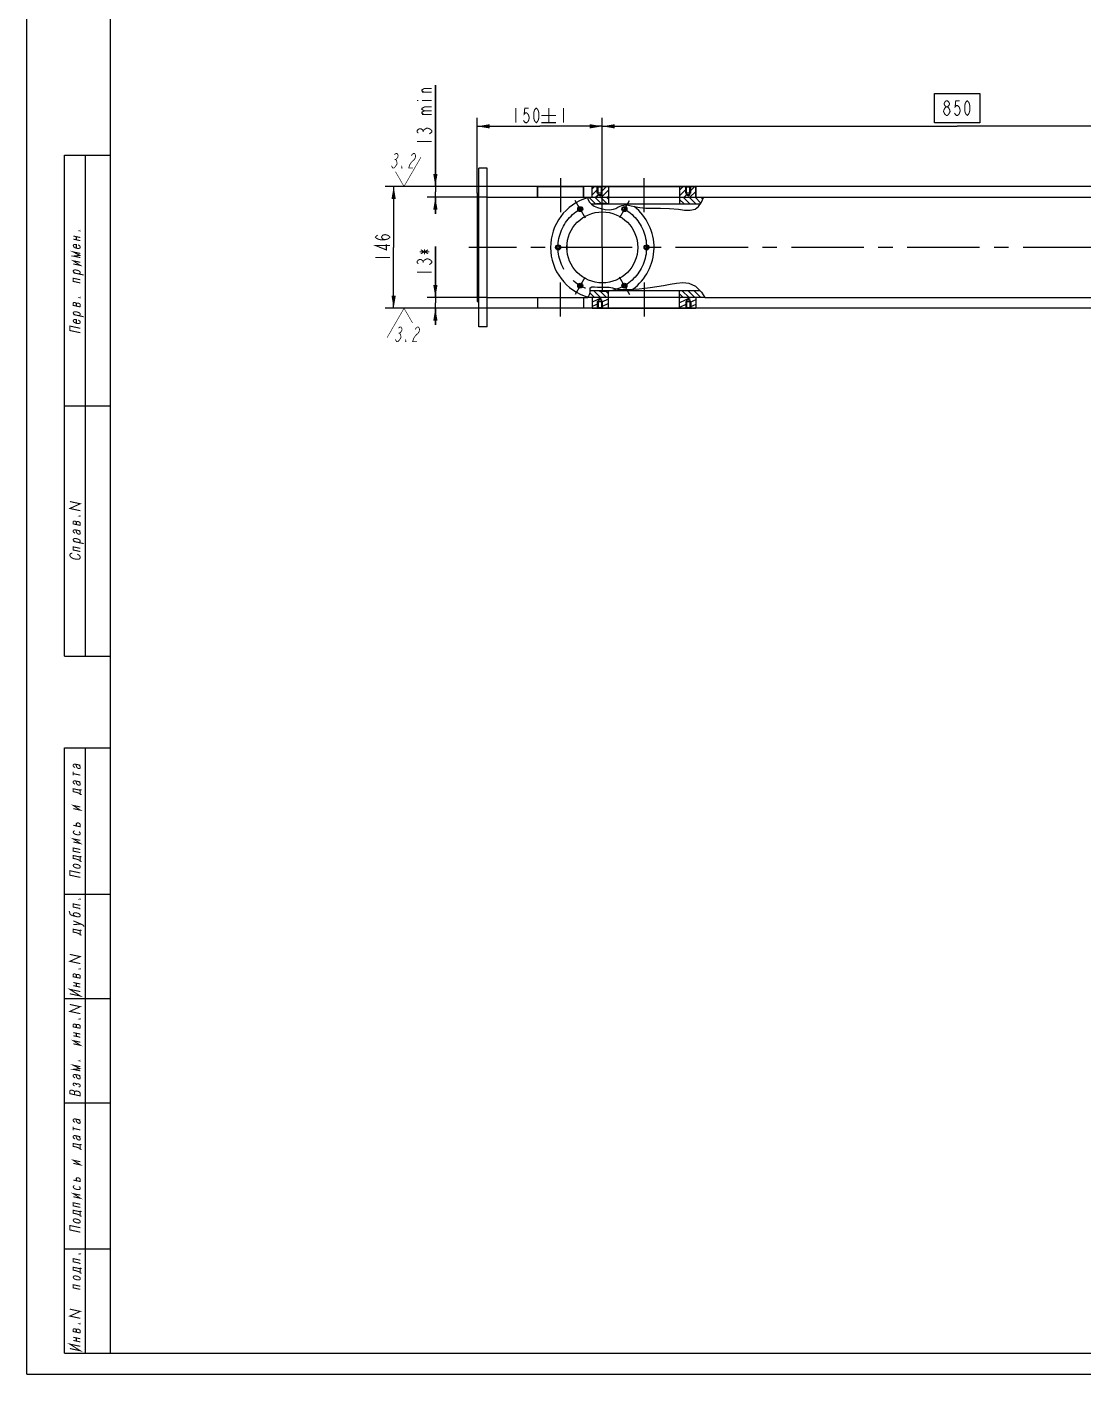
# Model space of a CAD drawing. Header units: millimetres. Extents: x 0 to 841, y 0 to 594.
# Drawn here: x 0 to 253.1, y 0 to 322.8 of the extents above; entities that cross this region are included whole.
import ezdxf

# ---------------------------------------------------------------- set-up
doc = ezdxf.new("R2010")
doc.units = ezdxf.units.MM
doc.header["$LTSCALE"] = 46.255
doc.linetypes.add('CENTER', pattern=[0.6, 0.375, -0.075, 0.075, -0.075])
doc.layers.get('0').update_dxf_attribs({"linetype": 'CONTINUOUS'})
for name, color, linetype in [('ALL_AXIS', 7, 'CONTINUOUS'), ('ALL_DIMENSIONS', 7, 'CONTINUOUS'), ('ALL_ROUND', 7, 'CONTINUOUS'), ('ALL_SURF_FIN', 7, 'CONTINUOUS')]:
    doc.layers.add(name, color=color, linetype=linetype)
doc.styles.get("Standard").update_dxf_attribs({"font": 'txt', "width": 0.7})
doc.dimstyles.new('DIMSTYLE_10', dxfattribs={"dimtxt": 3.5, "dimasz": 3, "dimexe": 0.18, "dimexo": 0.0625, "dimgap": 0.09, "dimtad": 1, "dimdec": 5, "dimlfac": 5, "dimdsep": 46, "dimtxsty": 'STANDARD', "dimblk": '_FILLED', "dimblk1": '_FILLED', "dimblk2": '_FILLED', "dimcen": 0.09, "dimadec": 0, "dimazin": 0, "dimtp": 0.2, "dimtm": 0.2, "dimtfac": 1, "dimtdec": 5, "dimtofl": 0, "dimtmove": 0, "dimatfit": 3, "dimldrblk": '_FILLED', "dimfxl": 1, "dimtolj": 1, "dimarcsym": 0})
doc.dimstyles.new('DIMSTYLE_11', dxfattribs={"dimtxt": 3.5, "dimasz": 3, "dimexe": 0.18, "dimexo": 0.0625, "dimgap": 0.09, "dimtad": 1, "dimdec": 5, "dimlfac": 5, "dimdsep": 46, "dimtxsty": 'STANDARD', "dimblk": '_FILLED', "dimblk1": '_FILLED', "dimblk2": '_FILLED', "dimcen": 0.09, "dimadec": 0, "dimazin": 0, "dimtol": 1, "dimtp": 1, "dimtm": 1, "dimtfac": 1, "dimtdec": 5, "dimtofl": 0, "dimtmove": 0, "dimatfit": 3, "dimldrblk": '_FILLED', "dimfxl": 1, "dimtolj": 1, "dimarcsym": 0})
doc.dimstyles.new('DIMSTYLE_12', dxfattribs={"dimtxt": 3.5, "dimasz": 3, "dimexe": 0.18, "dimexo": 0.0625, "dimgap": 0.09, "dimtad": 1, "dimdec": 5, "dimlfac": 5, "dimdsep": 46, "dimtxsty": 'STANDARD', "dimblk": '_FILLED', "dimblk1": '_FILLED', "dimblk2": '_FILLED', "dimcen": 0.09, "dimadec": 0, "dimazin": 0, "dimtp": 0.8, "dimtm": 0.8, "dimtfac": 1, "dimtdec": 5, "dimtofl": 0, "dimtmove": 0, "dimatfit": 3, "dimldrblk": '_FILLED', "dimfxl": 1, "dimtolj": 1, "dimarcsym": 0})
doc.dimstyles.new('DIMSTYLE_9', dxfattribs={"dimtxt": 3.5, "dimasz": 3, "dimexe": 0.18, "dimexo": 0.0625, "dimgap": 0.09, "dimtad": 1, "dimdec": 5, "dimlfac": 5, "dimdsep": 46, "dimtxsty": 'STANDARD', "dimblk": '_FILLED', "dimblk1": '_FILLED', "dimblk2": '_FILLED', "dimcen": 0.09, "dimadec": 0, "dimazin": 0, "dimtp": 0.5, "dimtm": 0.5, "dimtfac": 1, "dimtdec": 5, "dimtofl": 0, "dimtmove": 0, "dimatfit": 3, "dimldrblk": '_FILLED', "dimfxl": 1, "dimtolj": 1, "dimarcsym": 0})

# ---------------------------------------------------------------- blocks, each defined once
blk = doc.blocks.new('_FILLED')
at = {"color": 0, "linetype": 'ByBlock'}
blk.add_solid([(0, 0), (-1, 0.17), (-1, -0.17)], dxfattribs=at)
blk = doc.blocks.new('*D19')
at = {"layer": 'ALL_DIMENSIONS', "color": 2, "linetype": 'Continuous'}
for p, q in [((335.3, 284.55), (85.87, 284.55)), ((87.87, 284.55), (87.87, 269.95)), ((87.87, 255.35), (87.87, 269.95)), ((335.68, 255.35), (85.87, 255.35))]:
    blk.add_line(p, q, dxfattribs=at)
at = {"layer": 'ALL_DIMENSIONS', "color": 2, "linetype": 'Continuous', "xscale": 3, "yscale": 3, "zscale": 3}
for p, rotation in [((87.87, 284.55), 90), ((87.87, 255.35), 270)]:
    blk.add_blockref('_FILLED', p, dxfattribs=dict(at, rotation=rotation))
blk = doc.blocks.new('SF9_BL11', base_point=(90.19, 251.35))
at = {"layer": 'ALL_SURF_FIN', "color": 2, "linetype": 'Continuous'}
for points, const_width in [([(90.36, 255.35), (86.31, 248.34)], 0.146), ([(90.36, 255.35), (92.4, 251.82)], 0.146), ([(89.02, 250.57), (89.34, 250.86), (89.6, 250.86), (89.8, 250.57), (89.87, 250.28), (89.81, 249.99), (89.62, 249.69), (89.29, 249.4), (89.49, 249.11), (89.56, 248.82), (89.63, 248.53), (89.57, 248.24), (89.38, 247.94), (89.18, 247.65), (88.86, 247.36), (88.6, 247.36), (88.4, 247.65), (88.33, 247.94)], 0.194), ([(89.03, 249.4), (89.29, 249.4)], 0.194), ([(93.02, 250.28), (93.22, 250.57), (93.54, 250.86), (93.8, 250.86), (94, 250.57), (94.07, 250.28), (93.95, 249.69), (93.76, 249.4), (93.43, 249.11), (93.11, 248.82), (92.72, 248.24), (92.4, 247.36), (93.45, 247.36)], 0.194), ([(90.83, 247.36), (90.7, 247.36), (90.76, 247.65), (90.83, 247.36)], 0.194)]:
    blk.add_lwpolyline(points, dxfattribs=dict(at, const_width=const_width))
blk = doc.blocks.new('SF8_BL12', base_point=(90.9, 288.5))
at = {"layer": 'ALL_SURF_FIN', "color": 2, "linetype": 'Continuous'}
for points, const_width in [([(88.08, 292.16), (88.4, 292.45), (88.67, 292.45), (88.87, 292.16), (88.94, 291.87), (88.87, 291.58), (88.68, 291.29), (88.36, 290.99), (88.56, 290.7), (88.63, 290.41), (88.7, 290.12), (88.63, 289.83), (88.44, 289.54), (88.25, 289.24), (87.92, 288.95), (87.66, 288.95), (87.46, 289.24), (87.39, 289.54)], 0.194), ([(88.09, 290.99), (88.36, 290.99)], 0.194), ([(90.36, 284.55), (94.41, 291.55)], 0.146), ([(92.09, 291.87), (92.28, 292.16), (92.6, 292.45), (92.87, 292.45), (93.07, 292.16), (93.14, 291.87), (93.01, 291.29), (92.82, 290.99), (92.5, 290.7), (92.17, 290.41), (91.78, 289.83), (91.47, 288.95), (92.52, 288.95)], 0.194), ([(90.36, 284.55), (88.32, 288.07)], 0.146), ([(89.89, 288.95), (89.76, 288.95), (89.82, 289.24), (89.89, 288.95)], 0.194)]:
    blk.add_lwpolyline(points, dxfattribs=dict(at, const_width=const_width))
blk = doc.blocks.new('*D20')
at = {"layer": 'ALL_DIMENSIONS', "color": 2, "linetype": 'Continuous'}
for p, q in [((97.87, 284.55), (97.87, 308.79)), ((97.87, 308.79), (97.87, 283.25)), ((122.37, 284.55), (95.87, 284.55)), ((110.27, 281.95), (95.87, 281.95)), ((97.87, 277.95), (97.87, 283.25)), ((97.87, 281.95), (97.87, 277.95))]:
    blk.add_line(p, q, dxfattribs=at)
at = {"layer": 'ALL_DIMENSIONS', "color": 2, "linetype": 'Continuous', "xscale": 3, "yscale": 3, "zscale": 3}
for p, rotation in [((97.87, 284.55), 270), ((97.87, 281.95), 90)]:
    blk.add_blockref('_FILLED', p, dxfattribs=dict(at, rotation=rotation))
blk = doc.blocks.new('*D21')
at = {"layer": 'ALL_DIMENSIONS', "color": 2, "linetype": 'Continuous'}
for p, q in [((97.87, 257.95), (97.87, 270.12)), ((97.87, 270.12), (97.87, 256.65)), ((110.27, 257.95), (95.87, 257.95)), ((122.37, 255.35), (95.87, 255.35)), ((97.87, 251.35), (97.87, 256.65)), ((97.87, 255.35), (97.87, 251.35))]:
    blk.add_line(p, q, dxfattribs=at)
at = {"layer": 'ALL_DIMENSIONS', "color": 2, "linetype": 'Continuous', "xscale": 3, "yscale": 3, "zscale": 3}
for p, rotation in [((97.87, 257.95), 270), ((97.87, 255.35), 90)]:
    blk.add_blockref('_FILLED', p, dxfattribs=dict(at, rotation=rotation))
blk = doc.blocks.new('*D33')
at = {"layer": 'ALL_DIMENSIONS', "color": 2, "linetype": 'Continuous'}
for p, q in [((107.87, 282.95), (107.87, 300.95)), ((137.87, 280.45), (137.87, 300.95)), ((107.87, 298.95), (122.87, 298.95)), ((137.87, 298.95), (122.87, 298.95))]:
    blk.add_line(p, q, dxfattribs=at)
at = {"layer": 'ALL_DIMENSIONS', "color": 2, "linetype": 'Continuous', "xscale": 3, "yscale": 3, "zscale": 3, "rotation": 180}
blk.add_blockref('_FILLED', (107.87, 298.95), dxfattribs=at)
at = {"layer": 'ALL_DIMENSIONS', "color": 2, "linetype": 'Continuous', "xscale": 3, "yscale": 3, "zscale": 3}
blk.add_blockref('_FILLED', (137.87, 298.95), dxfattribs=at)
blk = doc.blocks.new('*D34')
at = {"layer": 'ALL_DIMENSIONS', "color": 2, "linetype": 'Continuous'}
for p, q in [((137.87, 280.45), (137.87, 300.95)), ((307.87, 280.45), (307.87, 300.95)), ((137.87, 298.95), (222.87, 298.95)), ((307.87, 298.95), (222.87, 298.95))]:
    blk.add_line(p, q, dxfattribs=at)
at = {"layer": 'ALL_DIMENSIONS', "color": 2, "linetype": 'Continuous', "xscale": 3, "yscale": 3, "zscale": 3, "rotation": 180}
blk.add_blockref('_FILLED', (137.87, 298.95), dxfattribs=at)
at = {"layer": 'ALL_DIMENSIONS', "color": 2, "linetype": 'Continuous', "xscale": 3, "yscale": 3, "zscale": 3}
blk.add_blockref('_FILLED', (307.87, 298.95), dxfattribs=at)

msp = doc.modelspace()

# ---------------------------------------------------------------- linework, layer by layer
at = {"color": 7, "linetype": 'Continuous'}
for p, q in [((0, 0), (0, 594)), ((20, 5), (20, 589)), ((9, 172), (9, 292)), ((9, 292), (20, 292)), ((14, 172), (14, 292)), ((20, 172), (20, 292)), ((108.2673863, 250.946169), (108.2673863, 288.946169)), ((110.2673863, 288.946169), (108.2673863, 288.946169)), ((110.2673863, 250.946169), (110.2673863, 288.946169)), ((122.3673863, 284.546169), (122.3673863, 281.946169)), ((122.3673863, 284.546169), (133.3673863, 284.546169)), ((133.3673863, 284.546169), (133.3673863, 281.946169)), ((135.4673863, 281.946169), (135.4673863, 284.546169)), ((135.4673863, 284.546169), (160.2673863, 284.546169)), ((136.8673863, 284.346169), (136.6673863, 284.546169)), ((136.8673863, 282.546169), (136.8673863, 284.346169)), ((137.6673863, 284.346169), (136.8673863, 284.346169)), ((137.6673863, 284.346169), (137.8673863, 284.546169)), ((137.6673863, 282.546169), (137.6673863, 284.346169)), ((139.3673863, 284.546169), (139.3673863, 280.346169)), ((156.3673863, 284.546169), (156.3673863, 280.346169)), ((158.0673863, 284.346169), (157.8673863, 284.546169)), ((158.0673863, 282.546169), (158.0673863, 284.346169)), ((158.8673863, 284.346169), (158.0673863, 284.346169)), ((158.8673863, 284.346169), (159.0673863, 284.546169)), ((158.8673863, 282.546169), (158.8673863, 284.346169)), ((160.2673863, 284.546169), (160.2673863, 281.946169)), ((107.8673863, 282.946169), (107.8673863, 256.946169)), ((107.8673863, 282.946169), (108.2673863, 282.946169)), ((134.3191805, 281.946169), (134.3180903, 281.9235758)), ((134.3180903, 281.9235758), (134.4929791, 281.3247809)), ((134.3191805, 281.946169), (162.1286955, 281.946169)), ((134.4929791, 281.3247809), (134.8213502, 280.760194)), ((137.8673863, 282.946169), (136.6673863, 282.946169)), ((137.2673863, 282.3058247), (136.8673863, 282.546169)), ((137.6673863, 282.546169), (136.8673863, 282.546169)), ((137.2673863, 282.3058247), (137.6673863, 282.546169)), ((159.0673863, 282.946169), (157.8673863, 282.946169)), ((158.4673863, 282.3058247), (158.0673863, 282.546169)), ((158.8673863, 282.546169), (158.0673863, 282.546169)), ((158.4673863, 282.3058247), (158.8673863, 282.546169)), ((161.6347292, 280.7481641), (162.1242606, 281.9235758)), ((162.1242606, 281.9235758), (162.1286955, 281.946169)), ((134.8213502, 280.760194), (135.2606723, 280.2740573)), ((135.1955049, 280.346169), (161.3572936, 280.346169)), ((135.2606723, 280.2740573), (135.9457634, 279.8020938)), ((135.9457634, 279.8020938), (136.7160445, 279.4817773)), ((136.7160445, 279.4817773), (137.5385789, 279.2529267)), ((137.5385789, 279.2529267), (138.5499194, 279.0458131)), ((138.5499194, 279.0458131), (139.5558886, 278.9659734)), ((139.5558886, 278.9659734), (140.5234221, 279.0958297)), ((140.5234221, 279.0958297), (141.0761587, 279.2970401)), ((141.0761587, 279.2970401), (141.6202786, 279.5504038)), ((141.6202786, 279.5504038), (142.1729407, 279.8027662)), ((142.1729407, 279.8027662), (142.5849769, 279.9552344)), ((142.5849769, 279.9552344), (143.005528, 280.0648452)), ((143.005528, 280.0648452), (143.4297167, 280.1169602)), ((143.4297167, 280.1169602), (144.1098811, 280.0668279)), ((144.1098811, 280.0668279), (144.7896887, 279.9096331)), ((144.7896887, 279.9096331), (145.4719778, 279.7242177)), ((145.4719778, 279.7242177), (146.8827326, 279.4650395)), ((146.8827326, 279.4650395), (148.3014056, 279.3551541)), ((148.3014056, 279.3551541), (149.713597, 279.3314752)), ((149.713597, 279.3314752), (151.8247209, 279.3382332)), ((151.8247209, 279.3382332), (153.9507949, 279.2942439)), ((153.9507949, 279.2942439), (156.1545744, 279.0958297)), ((156.1545744, 279.0958297), (157.5434556, 278.8958747)), ((157.5434556, 278.8958747), (158.8855707, 278.8219272)), ((158.8855707, 278.8219272), (160.0819995, 279.0958297)), ((160.0819995, 279.0958297), (160.9543201, 279.7622733)), ((160.9543201, 279.7622733), (161.6347292, 280.7481641)), ((155.6523655, 261.3726565), (157.1455047, 261.527678)), ((157.1455047, 261.527678), (158.5689252, 261.3958909)), ((134.5586398, 258.2072672), (134.7965115, 258.6456589)), ((134.7965115, 258.6456589), (134.9415353, 259.133694)), ((134.9276978, 259.9695937), (134.9918063, 260.2899279)), ((134.9450849, 259.5600223), (134.9276978, 259.9695937)), ((134.9415353, 259.133694), (134.9450849, 259.5600223)), ((161.3259611, 259.546169), (134.9450849, 259.546169)), ((134.9918063, 260.2899279), (135.3730604, 260.5085399)), ((135.3730604, 260.5085399), (135.9967516, 260.5120279)), ((135.9967516, 260.5120279), (136.7010218, 260.4407411)), ((136.7010218, 260.4407411), (137.7396665, 260.4074614)), ((137.7396665, 260.4074614), (138.6484072, 260.4307169)), ((138.6484072, 260.4307169), (139.5162001, 260.39047)), ((139.3673863, 255.346169), (139.3673863, 259.546169)), ((139.5162001, 260.39047), (140.2842745, 260.2413989)), ((140.2842745, 260.2413989), (141.075812, 260.0446796)), ((141.075812, 260.0446796), (141.8789391, 259.8877596)), ((141.8789391, 259.8877596), (142.3482423, 259.8444096)), ((142.3482423, 259.8444096), (142.8174412, 259.8318194)), ((142.8174412, 259.8318194), (143.2865283, 259.8374886)), ((143.2865283, 259.8374886), (143.9903195, 259.8597185)), ((143.9903195, 259.8597185), (144.694046, 259.893654)), ((144.694046, 259.893654), (145.3979121, 259.9380306)), ((145.3979121, 259.9380306), (146.7271556, 260.0463813)), ((146.7271556, 260.0463813), (148.052626, 260.1821926)), ((148.052626, 260.1821926), (149.3693245, 260.340199)), ((149.3693245, 260.340199), (150.9505811, 260.5565831)), ((150.9505811, 260.5565831), (152.5347818, 260.8054048)), ((152.5347818, 260.8054048), (154.1450735, 261.0942646)), ((154.1450735, 261.0942646), (155.6523655, 261.3726565)), ((156.3673863, 255.346169), (156.3673863, 259.546169)), ((158.5689252, 261.3958909), (160.2350432, 260.6148244)), ((160.2350432, 260.6148244), (161.6418373, 259.2367388)), ((161.6418373, 259.2367388), (162.4248874, 257.946169)), ((107.8673863, 256.946169), (108.2673863, 256.946169)), ((133.3673415, 255.346169), (122.3674311, 255.346169)), ((134.4251147, 257.946169), (134.5586398, 258.2072672)), ((162.4248874, 257.946169), (134.4251147, 257.946169)), ((135.4673863, 257.946169), (135.4673863, 255.346169)), ((135.4673863, 255.346169), (160.2673863, 255.346169)), ((136.6673863, 256.946169), (137.8673863, 256.946169)), ((136.8673863, 255.546169), (136.6673863, 255.346169)), ((137.2673863, 257.5865132), (136.8673863, 257.346169)), ((136.8673863, 257.346169), (136.8673863, 255.546169)), ((136.8673863, 257.346169), (137.6673863, 257.346169)), ((136.8673863, 255.546169), (137.6673863, 255.546169)), ((137.2673863, 257.5865132), (137.6673863, 257.346169)), ((137.6673863, 257.346169), (137.6673863, 255.546169)), ((137.6673863, 255.546169), (137.8673863, 255.346169)), ((157.8673863, 256.946169), (159.0673863, 256.946169)), ((158.0673863, 255.546169), (157.8673863, 255.346169)), ((158.4673863, 257.5865132), (158.0673863, 257.346169)), ((158.0673863, 257.346169), (158.0673863, 255.546169)), ((158.0673863, 257.346169), (158.8673863, 257.346169)), ((158.0673863, 255.546169), (158.8673863, 255.546169)), ((158.4673863, 257.5865132), (158.8673863, 257.346169)), ((158.8673863, 257.346169), (158.8673863, 255.546169)), ((158.8673863, 255.546169), (159.0673863, 255.346169)), ((160.2673863, 257.946169), (160.2673863, 255.346169)), ((110.2673863, 250.946169), (108.2673863, 250.946169)), ((9, 232), (20, 232)), ((9, 172), (20, 172)), ((9, 5), (9, 150)), ((9, 150), (20, 150)), ((14, 5), (14, 150)), ((20, 5), (20, 150)), ((9, 115), (20, 115)), ((9, 90), (20, 90)), ((9, 65), (20, 65)), ((9, 30), (20, 30)), ((9, 5), (20, 5)), ((20, 5), (835, 5)), ((0, 0), (841, 0))]:
    msp.add_line(p, q, dxfattribs=at)
at = {"color": 2, "linetype": 'Continuous'}
for p, q in [((135.4673863, 283.9888267), (136.0247286, 284.546169)), ((136.6673863, 282.946169), (136.6673863, 284.546169)), ((137.6673863, 283.3603995), (138.8531558, 284.546169)), ((137.8673863, 282.946169), (137.8673863, 284.546169)), ((156.3673863, 283.6756232), (157.2379321, 284.546169)), ((157.8673863, 282.946169), (157.8673863, 284.546169)), ((158.8673863, 283.3471961), (160.0663592, 284.546169)), ((159.0673863, 282.946169), (159.0673863, 284.546169)), ((136.2435314, 280.346169), (134.6435314, 281.946169)), ((135.4673863, 282.5746131), (136.8673863, 283.9746131)), ((137.6577449, 280.346169), (136.0577449, 281.946169)), ((136.2531558, 281.946169), (136.8673863, 282.5603995)), ((139.0719585, 280.346169), (137.4719585, 281.946169)), ((137.6673693, 281.946169), (139.3673863, 283.646186)), ((139.3673863, 281.4649547), (138.8861721, 281.946169)), ((139.0815829, 281.946169), (139.3673863, 282.2319724)), ((156.3673863, 282.2614097), (158.0673863, 283.9614097)), ((157.4567348, 280.346169), (156.3673863, 281.4355174)), ((158.8709484, 280.346169), (157.2709484, 281.946169)), ((157.4663592, 281.946169), (158.0673863, 282.5471961)), ((160.2851619, 280.346169), (158.6851619, 281.946169)), ((158.8805728, 281.946169), (160.2673863, 283.3329825)), ((161.4969777, 280.5485667), (160.0993755, 281.946169)), ((161.9513521, 281.5084059), (161.513589, 281.946169)), ((136.0161144, 257.946169), (134.9156612, 259.0466222)), ((137.4303279, 257.946169), (135.8303279, 259.546169)), ((138.8445415, 257.946169), (137.2445415, 259.546169)), ((139.3673863, 258.8375377), (138.6587551, 259.546169)), ((157.2293178, 257.946169), (156.3673863, 258.8081004)), ((158.6435314, 257.946169), (157.0435314, 259.546169)), ((160.0577449, 257.946169), (158.4577449, 259.546169)), ((161.4719585, 257.946169), (159.8719585, 259.546169)), ((161.7131733, 259.1191678), (161.2861721, 259.546169)), ((134.6019008, 257.946169), (134.4849322, 258.0631376)), ((137.8032122, 257.946169), (135.4673863, 256.8569555)), ((136.8673863, 256.4064083), (135.4673863, 255.7535776)), ((136.6673863, 256.946169), (136.6673863, 255.346169)), ((139.3673863, 257.5721774), (137.6673863, 256.7794544)), ((139.3673863, 256.4687995), (137.6673863, 255.6760765)), ((137.8673863, 256.946169), (137.8673863, 255.346169)), ((139.3673863, 255.3654216), (139.326099, 255.346169)), ((156.7328249, 257.946169), (156.3673863, 257.7757622)), ((159.0990264, 257.946169), (156.3673863, 256.6723843)), ((158.0673863, 256.3617294), (156.3673863, 255.5690063)), ((157.8673863, 256.946169), (157.8673863, 255.346169)), ((160.2673863, 257.3876062), (158.8673863, 256.7347755)), ((160.2673863, 256.2842283), (158.8673863, 255.6313976)), ((159.0673863, 256.946169), (159.0673863, 255.346169))]:
    msp.add_line(p, q, dxfattribs=at)
at = {"color": 2, "linetype": 'Continuous', "const_width": 0.25}
for points in [[(11.111259, 272.6667707), (12.7779256, 272.3125128)], [(11.111259, 271.9167541), (12.7779256, 271.5624962)], [(11.8404258, 271.7617614), (11.8404258, 272.511778)], [(12.7779256, 274.0000051), (12.7779256, 273.8749895), (12.5695925, 273.9192878), (12.7779256, 274.0000051)], [(12.7779256, 267.4999898), (11.111259, 267.8542734), (12.6737591, 268.02215), (11.111259, 268.8542698), (12.7779256, 268.5000119)], [(12.257092, 270.5482042), (12.4654259, 270.4414366), (12.6737591, 270.2721484), (12.7779256, 270.0624887), (12.7779256, 269.9374988), (12.6737591, 269.7721374), (12.4654259, 269.69142), (12.1529254, 269.6953468), (11.7362592, 269.7839177), (11.4237587, 269.9128344), (11.2154256, 270.0821227), (11.111259, 270.2917567), (11.111259, 270.4167723), (11.2154256, 270.582108), (11.4237587, 270.6628253), (11.7362592, 270.6589242), (11.8404258, 270.6367751), (11.8404258, 269.7617686)], [(11.111259, 265.9792705), (12.7779256, 265.6250126), (11.111259, 266.7292614), (12.7779256, 266.3750035)], [(11.6320926, 263.743542), (11.4237587, 263.8503352), (11.2154256, 264.0196234), (11.111259, 264.1667625), (11.111259, 264.3542731), (11.2154256, 264.4571139), (11.4237587, 264.5378312), (11.7362592, 264.5339044), (12.1529254, 264.4453592), (12.4654259, 264.3164168), (12.6737591, 264.1471286), (12.7779256, 263.9999895), (12.7779256, 263.8749996), (12.6737591, 263.7096382), (12.4654259, 263.6289208), (12.257092, 263.6106985)], [(11.111259, 263.854262), (13.6112589, 263.3228623)], [(12.7779256, 261.4374906), (11.111259, 261.7917485), (11.111259, 262.5417651), (12.7779256, 262.1875072)], [(12.7779256, 255.6874919), (11.111259, 256.0417498), (11.111259, 256.6042558), (11.2154256, 256.7071223), (11.4237587, 256.7253446), (11.5279261, 256.7031955), (11.7362592, 256.5964023), (11.8404258, 256.4492632), (11.8404258, 255.8867828)], [(12.7779256, 255.6874919), (12.7779256, 256.2499979), (12.6737591, 256.397137), (12.5695925, 256.4817811), (12.3612594, 256.5885743), (12.257092, 256.6106978), (12.0487589, 256.5925011), (11.9445923, 256.5521296), (11.8404258, 256.4492632)], [(12.7779256, 258.0000109), (12.7779256, 257.8749953), (12.5695925, 257.9192936), (12.7779256, 258.0000109)], [(11.6320926, 253.743552), (11.4237587, 253.8503453), (11.2154256, 254.0196078), (11.111259, 254.1667726), (11.111259, 254.3542574), (11.2154256, 254.4571239), (11.4237587, 254.5378412), (11.7362592, 254.5339144), (12.1529254, 254.4453435), (12.4654259, 254.3164268), (12.6737591, 254.1471386), (12.7779256, 253.9999995), (12.7779256, 253.8750096), (12.6737591, 253.7096482), (12.4654259, 253.6289309), (12.257092, 253.6107085)], [(11.111259, 253.8542721), (13.6112589, 253.3228724)], [(12.257092, 252.5482171), (12.4654259, 252.4414239), (12.6737591, 252.2721357), (12.7779256, 252.0625016), (12.7779256, 251.9375117), (12.6737591, 251.7721503), (12.4654259, 251.691433), (12.1529254, 251.6953598), (11.7362592, 251.783905), (11.4237587, 251.9128474), (11.2154256, 252.0821099), (11.111259, 252.2917696), (11.111259, 252.4167596), (11.2154256, 252.582121), (11.4237587, 252.6628383), (11.7362592, 252.6589115), (11.8404258, 252.6367624), (11.8404258, 251.7617815)], [(12.7779256, 249.5000028), (10.2779257, 250.0314025), (10.2779257, 251.0938939), (12.7779256, 250.5624942)], [(12.7779256, 206.8541576), (10.2779257, 207.3855573), (12.7779256, 208.5208354), (10.2779257, 209.0522351)], [(12.7779256, 203.3333427), (11.111259, 203.6876006), (11.111259, 204.2501066), (11.2154256, 204.3529474), (11.4237587, 204.3711697), (11.5279261, 204.3490206), (11.7362592, 204.242253), (11.8404258, 204.095114), (11.8404258, 203.5326079)], [(12.7779256, 203.3333427), (12.7779256, 203.895823), (12.6737591, 204.0429621), (12.5695925, 204.1276062), (12.3612594, 204.2343994), (12.257092, 204.2565486), (12.0487589, 204.2383262), (11.9445923, 204.1979547), (11.8404258, 204.095114)], [(12.7779256, 205.645836), (12.7779256, 205.5208461), (12.5695925, 205.5651187), (12.7779256, 205.645836)], [(11.5279261, 201.4740212), (11.3195922, 201.5808145), (11.2154256, 201.6654586), (11.111259, 201.8125977), (11.111259, 202.1250981), (11.2154256, 202.2279646), (11.3195922, 202.2683104), (11.5279261, 202.2865328), (12.6737591, 202.0429692), (12.7779256, 202.0833407)], [(11.6320926, 199.3893843), (11.4237587, 199.4961775), (11.2154256, 199.6654657), (11.111259, 199.8126048), (11.111259, 200.0000897), (11.2154256, 200.1029561), (11.4237587, 200.1836735), (11.7362592, 200.1797467), (12.1529254, 200.0911758), (12.4654259, 199.9622591), (12.6737591, 199.7929709), (12.7779256, 199.6458318), (12.7779256, 199.5208419), (12.6737591, 199.3554804), (12.4654259, 199.2747631), (12.257092, 199.2565408)], [(11.6320926, 202.2643836), (11.7362592, 202.1797395), (11.8404258, 201.8451156), (11.9445923, 201.5729609), (12.0487589, 201.4258218), (12.1529254, 201.3411777), (12.3612594, 201.2344102), (12.4654259, 201.212261), (12.6737591, 201.2304834), (12.7779256, 201.3958448), (12.7779256, 201.5833297), (12.6737591, 201.7929637), (12.5695925, 201.9401284), (12.3612594, 202.109391)], [(11.111259, 199.5001043), (13.6112589, 198.9687046)], [(12.7779256, 197.0833329), (11.111259, 197.4375908), (11.111259, 198.1875817), (12.7779256, 197.8333238)], [(10.9029259, 196.6693776), (10.6945928, 196.6511552), (10.4862589, 196.5704379), (10.3820923, 196.4675714), (10.2779257, 196.3022357), (10.2779257, 196.1147251), (10.3820923, 195.9050911), (10.4862589, 195.757952), (10.6945928, 195.5886638), (10.9029259, 195.4818706), (11.2154256, 195.3529539), (11.8404258, 195.2201104), (12.1529254, 195.2161836), (12.3612594, 195.2344059), (12.5695925, 195.3151232), (12.6737591, 195.417964), (12.7779256, 195.5833254), (12.7779256, 195.770836), (12.6737591, 195.98047), (12.5695925, 196.1276091), (12.3612594, 196.2968973), (12.0487589, 196.425814)], [(11.5279261, 145.3281986), (11.3195922, 145.434979), (11.2154256, 145.5196231), (11.111259, 145.6667621), (11.111259, 145.9792626), (11.2154256, 146.0821163), (11.3195922, 146.1224749), (11.5279261, 146.1406973), (12.6737591, 145.8971466), (12.7779256, 145.9375052)], [(11.6320926, 146.1185481), (11.7362592, 146.0339169), (11.8404258, 145.6992672), (11.9445923, 145.4271254), (12.0487589, 145.2799863), (12.1529254, 145.1953422), (12.3612594, 145.0885618), (12.4654259, 145.0664255), (12.6737591, 145.084635), (12.7779256, 145.2499964), (12.7779256, 145.4374942), (12.6737591, 145.647141), (12.5695925, 145.7942801), (12.3612594, 145.9635683)], [(11.111259, 143.4167638), (11.111259, 144.2917574)], [(11.111259, 143.854267), (12.7779256, 143.4999963)], [(11.5279261, 141.3282), (11.3195922, 141.4349804), (11.2154256, 141.5196245), (11.111259, 141.6667636), (11.111259, 141.9792641), (11.2154256, 142.0821177), (11.3195922, 142.1224764), (11.5279261, 142.1406987), (12.6737591, 141.8971352), (12.7779256, 141.9374938)], [(11.6320926, 142.1185496), (11.7362592, 142.0339183), (11.8404258, 141.6992687), (11.9445923, 141.4271268), (12.0487589, 141.2799878), (12.1529254, 141.1953437), (12.3612594, 141.0885633), (12.4654259, 141.066427), (12.6737591, 141.0846365), (12.7779256, 141.2499979), (12.7779256, 141.4374956), (12.6737591, 141.6471425), (12.5695925, 141.7942816), (12.3612594, 141.9635698)], [(12.7779256, 138.9999995), (12.5695925, 139.1067799), (12.3612594, 139.2135603), (11.8404258, 139.3867753), (11.111259, 139.5417551), (11.111259, 140.2292639), (12.7779256, 139.875006)], [(13.0904261, 138.808575), (12.7779256, 138.8749967), (12.7779256, 139.9999959), (13.0904261, 139.9335742)], [(11.111259, 135.4792616), (12.7779256, 135.1250037), (11.111259, 136.2292654), (12.7779256, 135.8749946)], [(11.111259, 131.4792631), (12.7779256, 131.1250052), (12.7779256, 131.6874984), (12.6737591, 131.8346374), (12.5695925, 131.9192815), (12.3612594, 132.0260619), (12.257092, 132.0482111), (12.0487589, 132.0299887), (11.9445923, 131.9896301), (11.8404258, 131.8867764), (11.8404258, 131.3242704)], [(11.4237587, 130.1628394), (11.2154256, 130.0821221), (11.111259, 129.9167606), (11.111259, 129.7917579), (11.2154256, 129.5821238), (11.4237587, 129.4128356), (11.7362592, 129.2839189), (12.1529254, 129.195348), (12.4654259, 129.1914212), (12.6737591, 129.2721385), (12.7779256, 129.4375), (12.7779256, 129.5625027), (12.6737591, 129.7721368), (12.4654259, 129.941425)], [(11.111259, 127.4792645), (12.7779256, 127.1249938), (11.111259, 128.2292554), (12.7779256, 127.8749975)], [(12.7779256, 124.9375032), (11.111259, 125.2917611), (11.111259, 126.0417648), (12.7779256, 125.6874941)], [(12.7779256, 123.0000053), (12.5695925, 123.1067857), (12.3612594, 123.2135661), (11.8404258, 123.3867683), (11.111259, 123.5417609), (11.111259, 124.2292569), (12.7779256, 123.874999)], [(13.0904261, 122.8085808), (12.7779256, 122.8750025), (12.7779256, 124.0000017), (13.0904261, 123.93358)], [(12.7779256, 118.9999939), (10.2779257, 119.5313936), (10.2779257, 120.593885), (12.7779256, 120.0624982)], [(11.7362592, 121.283909), (11.4237587, 121.4128385), (11.2154256, 121.5821139), (11.111259, 121.7917608), (11.111259, 121.9167635), (11.2154256, 122.082125), (11.4237587, 122.1628423), (11.7362592, 122.1589155), (12.1529254, 122.0703446), (12.4654259, 121.9414279), (12.6737591, 121.7721397), (12.7779256, 121.5625056), (12.7779256, 121.4375029), (12.6737591, 121.2721414), (12.4654259, 121.1914241), (12.1529254, 121.1953509), (11.7362592, 121.283909)], [(12.7779256, 113.8541688), (12.7779256, 113.729166), (12.5695925, 113.7734515), (12.7779256, 113.8541688)], [(11.7362592, 109.6380814), (11.4237587, 109.7669981), (11.2154256, 109.9362863), (11.111259, 110.1459332), (11.111259, 110.2709231), (11.2154256, 110.4362845), (11.4237587, 110.5170019), (11.7362592, 110.5130751), (12.1529254, 110.424517), (12.4654259, 110.2955875), (12.6737591, 110.1263121), (12.7779256, 109.9166652), (12.7779256, 109.7916625), (12.6737591, 109.6263139), (12.4654259, 109.5455966), (12.1529254, 109.5495105), (11.7362592, 109.6380814), (11.111259, 109.7709249), (10.6945928, 109.9219908), (10.4862589, 110.0287712), (10.3820923, 110.1134153), (10.2779257, 110.3855571), (10.2779257, 110.5105599), (10.1737592, 110.7827017), (10.0695926, 110.8673458)], [(12.7779256, 111.3541649), (12.6737591, 111.501304), (12.5695925, 111.5859481), (12.4654259, 111.6080844), (11.111259, 111.8959334), (11.111259, 112.6459243), (12.7779256, 112.2916664)], [(13.5070932, 107.2616815), (13.6112589, 107.3020402), (13.6112589, 107.3645351), (13.5070932, 107.5116742), (13.4029258, 107.5963183), (12.9862587, 107.8098791), (11.111259, 108.5834308)], [(11.111259, 107.7084243), (12.9862587, 107.8098791)], [(12.7779256, 105.3541607), (12.5695925, 105.4609539), (12.3612594, 105.5677343), (11.8404258, 105.7409365), (11.111259, 105.8959291), (11.111259, 106.5834251), (12.7779256, 106.2291672)], [(13.0904261, 105.162749), (12.7779256, 105.2291707), (12.7779256, 106.3541699), (13.0904261, 106.2877482)], [(12.7779256, 98.3541728), (10.2779257, 98.8855597), (12.7779256, 100.0208378), (10.2779257, 100.5522247)], [(12.7779256, 97.1458385), (12.7779256, 97.0208357), (12.5695925, 97.0651211), (12.7779256, 97.1458385)], [(12.7779256, 94.8333323), (11.111259, 95.1875902), (11.111259, 95.7500962), (11.2154256, 95.8529498), (11.4237587, 95.8711722), (11.5279261, 95.849023), (11.7362592, 95.7422426), (11.8404258, 95.5951035), (11.8404258, 95.0326104)], [(11.111259, 93.8125983), (12.7779256, 93.4583276)], [(12.7779256, 94.8333323), (12.7779256, 95.3958383), (12.6737591, 95.5429774), (12.5695925, 95.6276215), (12.3612594, 95.7344019), (12.257092, 95.7565382), (12.0487589, 95.7383287), (11.9445923, 95.69797), (11.8404258, 95.5951035)], [(11.8404258, 92.9076019), (11.8404258, 93.6576057)], [(10.2779257, 91.1147279), (12.7779256, 90.5833282), (10.2779257, 92.1772193), (12.7779256, 91.6458324)], [(11.111259, 93.0625946), (12.7779256, 92.7083367)], [(12.7779256, 86.3541643), (10.2779257, 86.885564), (12.7779256, 88.0208293), (10.2779257, 88.552229)], [(12.7779256, 82.8333366), (11.111259, 83.1875945), (11.111259, 83.7501005), (11.2154256, 83.8529542), (11.4237587, 83.8711765), (11.5279261, 83.8490274), (11.7362592, 83.742247), (11.8404258, 83.5951079), (11.8404258, 83.0326019)], [(12.7779256, 85.14583), (12.7779256, 85.0208272), (12.5695925, 85.0651127), (12.7779256, 85.14583)], [(11.111259, 81.8125898), (12.7779256, 81.4583319)], [(11.111259, 81.0625989), (12.7779256, 80.7083282)], [(12.7779256, 82.8333366), (12.7779256, 83.3958298), (12.6737591, 83.5429689), (12.5695925, 83.627613), (12.3612594, 83.7343934), (12.257092, 83.7565425), (12.0487589, 83.7383202), (11.9445923, 83.6979615), (11.8404258, 83.5951079)], [(11.8404258, 80.9076063), (11.8404258, 81.65761)], [(11.111259, 79.1250882), (12.7779256, 78.7708303), (11.111259, 79.8750919), (12.7779256, 79.520834)], [(12.7779256, 72.6458361), (11.111259, 73.000094), (12.6737591, 73.1679706), (11.111259, 74.0000904), (12.7779256, 73.6458325)], [(12.7779256, 75.1458272), (12.7779256, 75.0208372), (12.5695925, 75.0651099), (12.7779256, 75.1458272)], [(11.5279261, 70.9740252), (11.3195922, 71.0808056), (11.2154256, 71.1654497), (11.111259, 71.3125888), (11.111259, 71.6250893), (11.2154256, 71.7279557), (11.3195922, 71.7683144), (11.5279261, 71.7865239), (12.6737591, 71.5429732), (12.7779256, 71.5833319)], [(11.6320926, 71.7643876), (11.7362592, 71.6797435), (11.8404258, 71.3451067), (11.9445923, 71.0729649), (12.0487589, 70.9258258), (12.1529254, 70.8411817), (12.3612594, 70.7344013), (12.4654259, 70.7122522), (12.6737591, 70.7304745), (12.7779256, 70.8958359), (12.7779256, 71.0833337), (12.6737591, 71.2929805), (12.5695925, 71.4401196), (12.3612594, 71.609395)], [(11.4237587, 66.933668), (11.4237587, 67.558669), (11.3195922, 67.7683159), (11.2154256, 67.8529471), (11.0070925, 67.9597404), (10.6945928, 68.0261621), (10.4862589, 68.0079398), (10.3820923, 67.9675811), (10.2779257, 67.8022197), (10.2779257, 67.1772187), (12.7779256, 66.6458319), (12.7779256, 67.2708328), (12.6737591, 67.4804797), (12.4654259, 67.6497551), (12.257092, 67.7565355), (11.9445923, 67.8229701), (11.7362592, 67.8047477), (11.5279261, 67.7240304), (11.4237587, 67.558669)], [(11.4237587, 69.0586765), (11.2154256, 69.1654569), (11.111259, 69.3125959), (11.111259, 69.5625886), (11.2154256, 69.6654551), (11.4237587, 69.6836646), (11.5279261, 69.6615283), (11.7362592, 69.5547479), (11.8404258, 69.4076088), (11.8404258, 69.2201111)], [(12.3612594, 68.7969034), (12.5695925, 68.8151129), (12.6737591, 68.8554716), (12.7779256, 68.958338), (12.7779256, 69.2083307), (12.6737591, 69.3554698), (12.5695925, 69.4401139), (12.3612594, 69.5468943), (12.257092, 69.5690435), (12.0487589, 69.5508211), (11.9445923, 69.5104624), (11.8404258, 69.4076088)], [(11.5279261, 60.3281941), (11.3195922, 60.4349745), (11.2154256, 60.5196186), (11.111259, 60.6667577), (11.111259, 60.9792581), (11.2154256, 61.0821246), (11.3195922, 61.1224833), (11.5279261, 61.1406928), (12.6737591, 60.8971421), (12.7779256, 60.9375007)], [(11.111259, 58.4167593), (11.111259, 59.2917658)], [(11.111259, 58.8542625), (12.7779256, 58.5000046)], [(11.6320926, 61.1185565), (11.7362592, 61.0339124), (11.8404258, 60.6992756), (11.9445923, 60.4271337), (12.0487589, 60.2799947), (12.1529254, 60.1953506), (12.3612594, 60.0885702), (12.4654259, 60.066421), (12.6737591, 60.0846434), (12.7779256, 60.2500048), (12.7779256, 60.4375025), (12.6737591, 60.6471366), (12.5695925, 60.7942885), (12.3612594, 60.9635638)], [(11.5279261, 56.3281955), (11.3195922, 56.4349759), (11.2154256, 56.51962), (11.111259, 56.6667591), (11.111259, 56.9792596), (11.2154256, 57.0821132), (11.3195922, 57.1224847), (11.5279261, 57.1406942), (12.6737591, 56.8971435), (12.7779256, 56.9375022)], [(12.7779256, 53.999995), (12.5695925, 54.1067883), (12.3612594, 54.2135687), (11.8404258, 54.3867708), (11.111259, 54.5417635), (11.111259, 55.2292594), (12.7779256, 54.8750015)], [(11.6320926, 57.1185579), (11.7362592, 57.0339138), (11.8404258, 56.699277), (11.9445923, 56.4271352), (12.0487589, 56.2799833), (12.1529254, 56.195352), (12.3612594, 56.0885716), (12.4654259, 56.0664225), (12.6737591, 56.0846448), (12.7779256, 56.2500062), (12.7779256, 56.437504), (12.6737591, 56.647138), (12.5695925, 56.7942771), (12.3612594, 56.9635653)], [(13.0904261, 53.8085705), (12.7779256, 53.8750051), (12.7779256, 55.0000043), (13.0904261, 54.9335697)], [(11.111259, 50.4792571), (12.7779256, 50.1249992), (11.111259, 51.2292609), (12.7779256, 50.875003)], [(11.111259, 46.4792586), (12.7779256, 46.1250007), (12.7779256, 46.6875003), (12.6737591, 46.8346394), (12.5695925, 46.9192835), (12.3612594, 47.0260639), (12.257092, 47.0482066), (12.0487589, 47.0299907), (11.9445923, 46.989632), (11.8404258, 46.886772), (11.8404258, 46.3242724)], [(11.4237587, 45.1628349), (11.2154256, 45.0821176), (11.111259, 44.9167626), (11.111259, 44.7917598), (11.2154256, 44.5821194), (11.4237587, 44.4128376), (11.7362592, 44.2839144), (12.1529254, 44.19535), (12.4654259, 44.1914232), (12.6737591, 44.2721405), (12.7779256, 44.4375019), (12.7779256, 44.5624982), (12.6737591, 44.7721387), (12.4654259, 44.9414269)], [(11.111259, 42.47926), (12.7779256, 42.1250021), (11.111259, 43.2292638), (12.7779256, 42.8749995)], [(12.7779256, 39.9374987), (11.111259, 40.291763), (11.111259, 41.0417604), (12.7779256, 40.6875025)], [(12.7779256, 38.0000008), (12.5695925, 38.1067812), (12.3612594, 38.2135681), (11.8404258, 38.3867702), (11.111259, 38.5417629), (11.111259, 39.2292588), (12.7779256, 38.8750009)], [(13.0904261, 37.8085763), (12.7779256, 37.8749981), (12.7779256, 38.9999973), (13.0904261, 38.9335755)], [(12.7779256, 34.0000023), (10.2779257, 34.5313891), (10.2779257, 35.5938934), (12.7779256, 35.0625001)], [(11.7362592, 36.2839109), (11.4237587, 36.412834), (11.2154256, 36.5821223), (11.111259, 36.7917627), (11.111259, 36.916759), (11.2154256, 37.0821205), (11.4237587, 37.1628378), (11.7362592, 37.158911), (12.1529254, 37.0703465), (12.4654259, 36.9414234), (12.6737591, 36.7721416), (12.7779256, 36.5625011), (12.7779256, 36.4374984), (12.6737591, 36.2721434), (12.4654259, 36.1914261), (12.1529254, 36.1953464), (11.7362592, 36.2839109)], [(12.7779256, 26.3541668), (12.6737591, 26.5013059), (12.5695925, 26.58595), (12.4654259, 26.6080927), (11.111259, 26.8959289), (11.111259, 27.6459262), (12.7779256, 27.2916683)], [(12.7779256, 28.8541643), (12.7779256, 28.729168), (12.5695925, 28.773447), (12.7779256, 28.8541643)], [(12.7779256, 24.3541676), (12.5695925, 24.460948), (12.3612594, 24.5677348), (11.8404258, 24.740937), (11.111259, 24.8959296), (11.111259, 25.5834255), (12.7779256, 25.2291676)], [(11.7362592, 22.6380776), (11.4237587, 22.7670008), (11.2154256, 22.936289), (11.111259, 23.1459294), (11.111259, 23.2709258), (11.2154256, 23.4362872), (11.4237587, 23.5170045), (11.7362592, 23.5130777), (12.1529254, 23.4245133), (12.4654259, 23.2955901), (12.6737591, 23.1263083), (12.7779256, 22.9166679), (12.7779256, 22.7916651), (12.6737591, 22.6263101), (12.4654259, 22.5455928), (12.1529254, 22.5495132), (11.7362592, 22.6380776)], [(13.0904261, 24.162743), (12.7779256, 24.2291648), (12.7779256, 25.354164), (13.0904261, 25.2877422)], [(12.7779256, 20.2916676), (11.111259, 20.6459255), (11.111259, 21.3959293), (12.7779256, 21.0416649)], [(12.7779256, 13.3541683), (10.2779257, 13.8855552), (12.7779256, 15.0208333), (10.2779257, 15.5522266)], [(12.7779256, 9.8333342), (11.111259, 10.1875921), (11.111259, 10.7500917), (11.2154256, 10.8529517), (11.4237587, 10.8711677), (11.5279261, 10.8490314), (11.7362592, 10.7422445), (11.8404258, 10.5951055), (11.8404258, 10.0326059)], [(12.7779256, 9.8333342), (12.7779256, 10.3958338), (12.6737591, 10.5429729), (12.5695925, 10.627617), (12.3612594, 10.7343974), (12.257092, 10.7565401), (12.0487589, 10.7383242), (11.9445923, 10.6979655), (11.8404258, 10.5951055)], [(12.7779256, 12.145834), (12.7779256, 12.0208312), (12.5695925, 12.0651167), (12.7779256, 12.145834)], [(10.2779257, 6.1147234), (12.7779256, 5.5833301), (10.2779257, 7.1772276), (12.7779256, 6.6458344)], [(11.111259, 8.8125938), (12.7779256, 8.4583359)], [(11.111259, 8.0625965), (12.7779256, 7.7083322)], [(11.8404258, 7.9076038), (11.8404258, 8.6576076)]]:
    msp.add_lwpolyline(points, dxfattribs=at)
at = {"color": 7, "linetype": 'Continuous'}
for centre, radius in [((137.8673863, 269.946169), 8.5), ((132.5673863, 279.1260382), 0.6), ((132.5673863, 279.1260382), 0.4), ((143.1673863, 279.1260382), 0.6), ((143.1673863, 279.1260382), 0.4), ((127.2673863, 269.946169), 0.6), ((127.2673863, 269.946169), 0.4), ((148.4673863, 269.946169), 0.6), ((148.4673863, 269.946169), 0.4), ((132.5673863, 260.7662997), 0.6), ((132.5673863, 260.7662997), 0.4), ((143.1673863, 260.7662997), 0.6), ((143.1673863, 260.7662997), 0.4)]:
    msp.add_circle(centre, radius, dxfattribs=at)
for start, end in [(106.509594229, 254.070146481), (306.068370006, 52.019710153)]:
    msp.add_arc((137.8673863, 269.946169), 12.4, start, end, dxfattribs=at)
at = {"color": 2, "linetype": 'Continuous'}
msp.add_arc((127.8673863, 269.946169), 1.6, 342.942436542, 17.067735242, dxfattribs=at)
at = {"layer": 'ALL_AXIS', "color": 7, "linetype": 'Continuous'}
for p, q in [((122.3673863, 281.946169), (122.3673863, 284.546169)), ((133.3673863, 281.946169), (133.3673863, 284.546169)), ((160.2673863, 281.946169), (160.2673863, 284.546169)), ((122.3673863, 257.946169), (122.3673863, 255.346169)), ((133.3673863, 257.946169), (133.3673863, 255.346169)), ((135.4673863, 257.946169), (135.4673863, 255.346169))]:
    msp.add_line(p, q, dxfattribs=at)
at = {"layer": 'ALL_AXIS', "color": 7, "linetype": 'CENTER'}
for p, q in [((127.8673863, 286.546169), (127.8673863, 278.346169)), ((147.8673863, 278.346169), (147.8673863, 286.546169)), ((132.5673863, 279.1260382), (131.3673863, 281.2044992)), ((143.1673863, 279.1260382), (144.3673863, 281.2044992)), ((132.5673863, 279.1260382), (133.7673863, 277.0475773)), ((137.8673863, 269.946169), (137.8673863, 280.446169)), ((143.1673863, 279.1260382), (141.9673863, 277.0475773)), ((478.0673863, 269.946169), (105.8673863, 269.946169)), ((137.8673863, 269.946169), (137.8673863, 259.446169)), ((127.8673863, 253.346169), (127.8673863, 261.546169)), ((132.5673863, 260.7662997), (133.7673863, 262.8447607)), ((143.1673863, 260.7662997), (141.9673863, 262.8447607)), ((147.8673863, 261.546169), (147.8673863, 253.346169)), ((132.5673863, 260.7662997), (131.3673863, 258.6878387)), ((143.1673863, 260.7662997), (144.3673863, 258.6878387))]:
    msp.add_line(p, q, dxfattribs=at)
msp.add_circle((137.8673863, 269.946169), 10.6, dxfattribs=at)
at = {"layer": 'ALL_DIMENSIONS', "color": 2, "linetype": 'Continuous'}
for p, q in [((217.4423863, 299.821169), (217.4423863, 306.821169)), ((217.4423863, 306.821169), (228.2923863, 306.821169)), ((228.2923863, 306.821169), (228.2923863, 299.821169)), ((228.2923863, 299.821169), (217.4423863, 299.821169))]:
    msp.add_line(p, q, dxfattribs=at)
at = {"layer": 'ALL_DIMENSIONS', "color": 2, "linetype": 'Continuous', "const_width": 0.25}
for points in [[(95.2423838, 307.1083745), (94.6590504, 307.4146383), (94.6590504, 307.7208764), (95.2423838, 308.0271403), (96.992384, 308.0271403)], [(96.992384, 307.1083745), (94.6590504, 307.1083745)], [(93.4923836, 305.1177494), (93.7840503, 305.1177494)], [(94.6590504, 305.1177494), (96.992384, 305.1177494)], [(95.2423838, 302.6677415), (94.6590504, 302.9740053), (94.6590504, 303.2802435), (95.2423838, 303.5865073), (96.992384, 303.5865073)], [(117.1507251, 303.3211796), (117.1507251, 299.8211793)], [(120.2132222, 303.3211796), (119.2944692, 303.3211796), (119.1413501, 301.8628269), (119.4475883, 302.1545128), (119.7538393, 302.1545128), (120.0600903, 301.8628269), (120.2132222, 301.5711666), (120.3663413, 300.987846), (120.2132222, 300.4044998), (120.0600903, 300.1128395), (119.7538393, 299.8211793), (119.4475883, 299.8211793), (119.1413501, 300.1128395), (118.9882182, 300.4044998)], [(122.0507153, 299.8211793), (121.7444643, 300.1128395), (121.5913452, 300.4044998), (121.4382133, 300.987846), (121.4382133, 302.1545128), (121.5913452, 302.7378334), (121.7444643, 303.0294937), (122.0507153, 303.3211796), (122.3569663, 303.0294937), (122.5100982, 302.7378334), (122.6632173, 302.1545128), (122.6632173, 300.987846), (122.5100982, 300.4044998), (122.3569663, 300.1128395), (122.0507153, 299.8211793)], [(125.0257194, 303.3211796), (125.0257194, 299.8211793)], [(128.584057, 303.3211796), (128.584057, 299.8211793)], [(219.6517579, 302.7378334), (219.9580217, 303.3211796), (220.2642599, 303.6128399), (220.5705237, 303.6128399), (220.8767618, 303.3211796), (221.183, 302.7378334)], [(220.2642599, 303.6128399), (219.9580217, 303.9045002), (219.804877, 304.1961604), (219.804877, 304.4878464), (219.9580217, 304.7795067), (220.2642599, 305.0711669), (220.5705237, 305.0711669), (220.8767618, 304.7795067), (221.0298809, 304.4878464), (221.0298809, 304.1961604), (220.8767618, 303.9045002), (220.5705237, 303.6128399)], [(223.4798889, 305.0711669), (222.5611487, 305.0711669), (222.408004, 303.6128399), (222.7142678, 303.9045002), (223.020506, 303.9045002), (223.3267698, 303.6128399), (223.4798889, 303.3211796), (223.6330079, 302.7378334), (223.4798889, 302.1545128), (223.3267698, 301.8628269), (223.020506, 301.5711666), (222.7142678, 301.5711666), (222.408004, 301.8628269), (222.2548849, 302.1545128)], [(225.3173948, 301.5711666), (225.011131, 301.8628269), (224.8580119, 302.1545128), (224.7048928, 302.7378334), (224.7048928, 303.9045002), (224.8580119, 304.4878464), (225.011131, 304.7795067), (225.3173948, 305.0711669), (225.623633, 304.7795067), (225.776752, 304.4878464), (225.9298968, 303.9045002), (225.9298968, 302.7378334), (225.776752, 302.1545128), (225.623633, 301.8628269), (225.3173948, 301.5711666)], [(95.2423838, 301.7490013), (94.6590504, 302.0552652), (94.6590504, 302.3615033), (95.2423838, 302.6677415), (96.992384, 302.6677415)], [(94.6590504, 301.7490013), (96.992384, 301.7490013)], [(123.2757193, 301.5711666), (126.7757196, 301.5711666)], [(220.2642599, 301.5711666), (219.9580217, 301.8628269), (219.804877, 302.1545128), (219.6517579, 302.4461731), (219.6517579, 302.7378334)], [(220.8767618, 301.8628269), (220.5705237, 301.5711666), (220.2642599, 301.5711666)], [(221.183, 302.7378334), (221.183, 302.4461731), (220.8767618, 301.8628269)], [(93.7840503, 297.3083684), (93.4923836, 297.6146322), (93.4923836, 297.9208704), (93.7840503, 298.2271342), (94.075717, 298.3802533), (94.3673837, 298.3802533), (94.6590504, 298.2271342), (94.9507171, 297.9208704), (95.2423838, 298.2271342)], [(94.9507171, 297.6146322), (94.9507171, 297.9208704)], [(95.2423838, 298.2271342), (95.8257172, 298.5333723), (96.1173839, 298.5333723)], [(96.1173839, 298.5333723), (96.7007173, 298.2271342), (96.992384, 297.9208704), (96.992384, 297.6146322), (96.7007173, 297.3083684), (96.4090506, 297.1552493)], [(123.2757193, 299.8211793), (126.7757196, 299.8211793)], [(93.4923836, 295.3177433), (96.992384, 295.3177433)], [(85.8257208, 271.7836796), (85.2423874, 271.9367987), (84.9507207, 272.3961816), (85.2423874, 272.8555388), (85.8257208, 273.0086579), (86.4090542, 272.8555388), (86.7007209, 272.7024197), (86.9923876, 272.3961816), (86.7007209, 272.0899178), (86.4090542, 271.9367987), (85.8257208, 271.7836796), (84.659054, 271.7836796), (84.0757206, 271.9367987), (83.7840539, 272.0899178), (83.4923873, 272.3961816), (83.7840539, 272.7024197), (84.0757206, 272.8555388)], [(86.9923876, 270.4055565), (83.4923873, 270.4055565), (86.1173875, 269.3336717), (86.1173875, 270.7117947)], [(94.075717, 268.8965406), (96.4090506, 268.8965406)], [(94.3673837, 268.4371577), (96.1173839, 269.3559235)], [(96.1173839, 268.4371577), (94.3673837, 269.3559235)], [(95.2423838, 268.2840386), (95.2423838, 269.5090425)], [(83.4923873, 267.4961657), (86.9923876, 267.4961657)], [(93.7840503, 265.9871497), (93.4923836, 266.2934135), (93.4923836, 266.5996517), (93.7840503, 266.9059155), (94.075717, 267.0590346), (94.3673837, 267.0590346), (94.6590504, 266.9059155), (94.9507171, 266.5996517), (95.2423838, 266.9059155)], [(94.9507171, 266.2934135), (94.9507171, 266.5996517)], [(95.2423838, 266.9059155), (95.8257172, 267.2121537), (96.1173839, 267.2121537)], [(96.1173839, 267.2121537), (96.7007173, 266.9059155), (96.992384, 266.5996517), (96.992384, 266.2934135), (96.7007173, 265.9871497), (96.4090506, 265.8340306)], [(93.4923836, 263.9965247), (96.992384, 263.9965247)]]:
    msp.add_lwpolyline(points, dxfattribs=at)
at = {"layer": 'ALL_ROUND', "color": 7, "linetype": 'Continuous'}
for p, q in [((110.2673863, 281.946169), (134.3191805, 281.946169)), ((162.1286955, 281.946169), (304.7677009, 281.946169)), ((110.2673863, 257.946169), (134.4251147, 257.946169)), ((162.4248874, 257.946169), (304.7677009, 257.946169))]:
    msp.add_line(p, q, dxfattribs=at)

# ---------------------------------------------------------------- block references
at = {"layer": 'ALL_SURF_FIN', "color": 2, "linetype": 'Continuous'}
for name, p in [('SF8_BL12', (90.8986122, 288.4994869)), ('SF9_BL11', (90.194232, 251.3537547))]:
    msp.add_blockref(name, p, dxfattribs=at)

# ---------------------------------------------------------------- dimensions: what is measured, and where the dimension line sits
at = {"layer": 'ALL_DIMENSIONS', "color": 2, "linetype": 'Continuous'}
for base, p1, p2, text, picture, middle in [((97.8673863, 281.946169), (122.3673863, 284.546169), (110.2673863, 281.946169), '<> min', '*D20', (96.9923863, 294.0927526)), ((97.8673863, 255.346169), (110.2673863, 257.946169), (122.3673863, 255.346169), '<>*', '*D21', (96.9923863, 262.7715366))]:
    dim = msp.add_linear_dim(base=base, p1=p1, p2=p2, angle=270, text=text, dimstyle='DIMSTYLE_10', dxfattribs=at)
    dim.commit()
    dim.dimension.update_dxf_attribs({"geometry": picture, "text_midpoint": middle, "dimtype": 160})
for base, p1, p2, dimstyle, picture, middle in [((137.8673863, 298.946169), (107.8673863, 282.946169), (137.8673863, 280.446169), 'DIMSTYLE_11', '*D33', (115.9257197, 299.821169)), ((307.8673863, 298.946169), (137.8673863, 280.446169), (307.8673863, 280.446169), 'DIMSTYLE_12', '*D34', (219.1923863, 301.571169))]:
    dim = msp.add_linear_dim(base=base, p1=p1, p2=p2, dimstyle=dimstyle, dxfattribs=at)
    dim.commit()
    dim.dimension.update_dxf_attribs({"geometry": picture, "text_midpoint": middle, "dimtype": 160})
dim = msp.add_linear_dim(base=(87.8673863, 255.346169), p1=(335.3048892, 284.546169), p2=(335.6794377, 255.346169), angle=270, dimstyle='DIMSTYLE_9', dxfattribs=at)
dim.commit()
dim.dimension.update_dxf_attribs({"geometry": '*D19', "text_midpoint": (86.9923863, 266.271169), "dimtype": 160})

doc.saveas('drawing.dxf')
